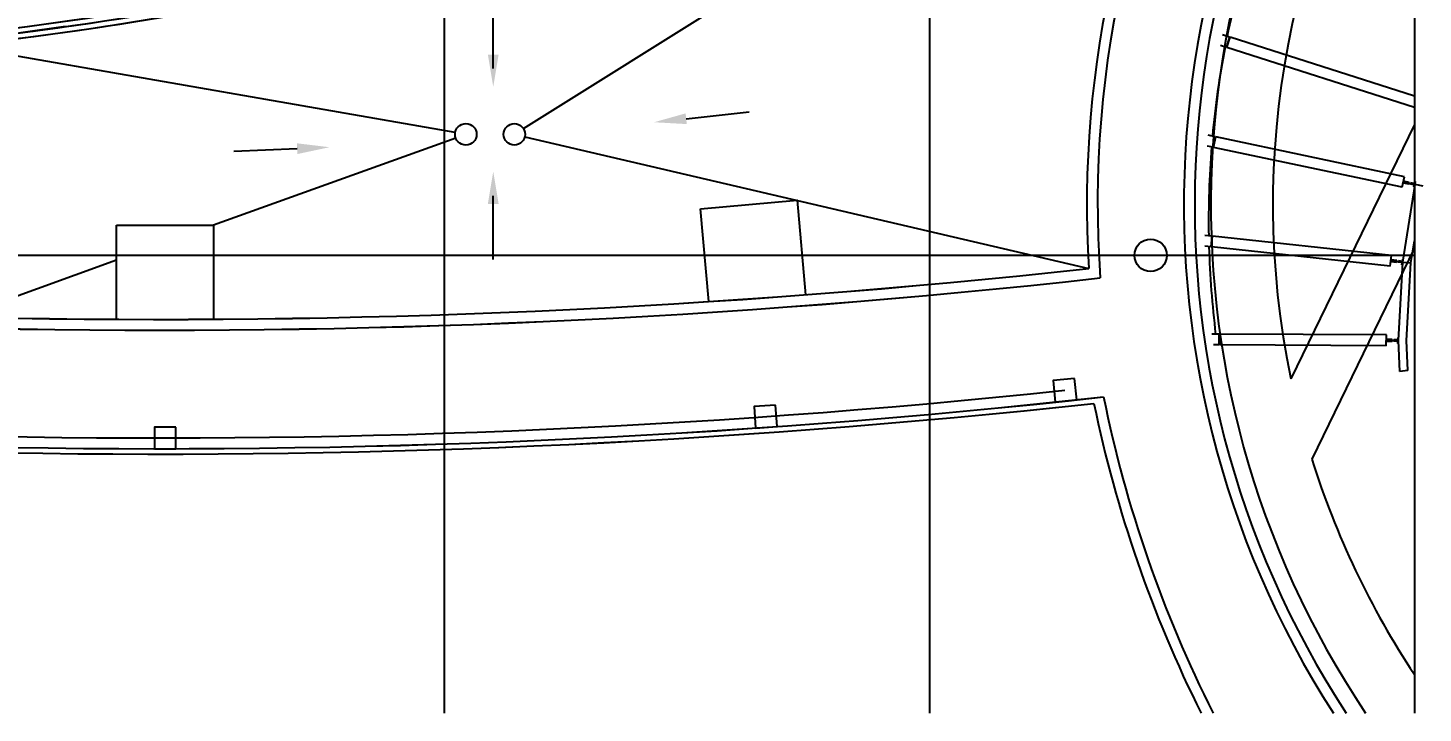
# Model space of a CAD drawing. Header units: inches. Extents: x -449189 to -231461, y -105857 to 48108.
# Drawn here: x -293574 to -267687, y -66985 to -54269 of the extents above; entities that cross this region are included whole.
import ezdxf

# ---------------------------------------------------------------- set-up
doc = ezdxf.new("R2010")
doc.units = ezdxf.units.IN
doc.header["$MEASUREMENT"] = 0
for name, color, linetype in [('DIM', 3, 'Continuous'), ('GRID', 8, 'Continuous'), ('HATCH', 90, 'Continuous'), ('L09-WAL', 2, 'Continuous'), ('WALL', 255, 'Continuous')]:
    doc.layers.add(name, color=color, linetype=linetype)
doc.styles.get("Standard").update_dxf_attribs({"font": 'arial.ttf'})
doc.dimstyles.new('DIM-200MM', dxfattribs={"dimtxt": 1000, "dimasz": 120, "dimexe": 10, "dimexo": 10, "dimgap": 0.7, "dimtad": 1, "dimdec": 0, "dimrnd": 5, "dimzin": 1, "dimdsep": 46, "dimtxsty": 'Standard', "dimblk": 'OBLIQUE', "dimcen": 0.5, "dimdle": 1, "dimclrd": 256, "dimclre": 256, "dimclrt": 7, "dimaunit": 1, "dimadec": 0, "dimazin": 0, "dimtfac": 1, "dimtdec": 0, "dimtix": 1, "dimtmove": 2, "dimatfit": 3, "dimfxl": 0, "dimtolj": 1, "dimtzin": 1, "dimarcsym": 0})

# ---------------------------------------------------------------- blocks, each defined once
blk = doc.blocks.new('A$C66634838')
at = {"layer": 'L09-WAL'}
for radius, end in [(157500, 276.28295), (157700, 276.35256), (160000, 276.21802), (159900, 276.28665)]:
    blk.add_arc((24223, 159998), radius, 261.29246, end, dxfattribs=at)
blk = doc.blocks.new('_Oblique')
at = {"color": 0, "linetype": 'ByBlock', "lineweight": -2}
blk.add_line((-0.5, -0.5), (0.5, 0.5), dxfattribs=at)
blk = doc.blocks.new('*D170')
at = {"layer": 'DEFPOINTS', "color": 0, "transparency": 16777216}
for p in [(-286483, -52148), (-286348, -52913), (-294340, -54325)]:
    blk.add_point(p, dxfattribs=at)
at = {"layer": 'DIM', "lineweight": -2, "transparency": 16777216}
for p, q in [((-294476, -53560), (-286482, -52148)), ((-286396, -52640), (-286485, -52138)), ((-294388, -54052), (-294477, -53550))]:
    blk.add_line(p, q, dxfattribs=at)
at = {"layer": 'DIM', "lineweight": -2, "transparency": 16777216, "xscale": 120, "yscale": 120, "zscale": 120}
for p, rotation in [((-286483, -52148), 10.01803524028943), ((-294475, -53560), 190.0180352402895)]:
    blk.add_blockref('_Oblique', p, dxfattribs=dict(at, rotation=rotation))
at = {"layer": 'DIM', "color": 7, "transparency": 16777216, "insert": (-290568, -52350), "char_height": 1000, "attachment_point": 5, "rotation": 10.018}
blk.add_mtext('\\A1;8115', dxfattribs=at)

msp = doc.modelspace()

# ---------------------------------------------------------------- hatches: boundary and pattern name
at = {"layer": 'HATCH'}
h = msp.add_hatch(dxfattribs=at)
h.set_pattern_fill('GRASS', color=141, scale=70, style=0)
h.set_pattern_definition([(90, (-380034.3, -67208.1), (-1257.235, 1257.235), [333.375, -2181.095]), (45, (-380034.3, -67208.1), (-1257.236, 1257.236), [333.375, -1444.625]), (135, (-380034.3, -67208.1), (-1257.236, -1257.236), [333.375, -1444.625])])
edge = h.paths.add_edge_path()
edge.add_line((-340288.2071, -11298.8439), (-336119.2455, -9723.545))
edge.add_line((-336119.2455, -9723.545), (-335508.3507, -9497.5812))
edge.add_line((-335508.3507, -9497.5812), (-335512.444, -2505.503))
edge.add_line((-335512.444, -2505.503), (-334540.4625, -2573.9117))
edge.add_line((-334540.4625, -2573.9117), (-333854.8554, -2620.0794))
edge.add_line((-333854.8554, -2620.0794), (-333388.2316, -2650.4541))
edge.add_line((-333388.2316, -2650.4541), (-333388.2149, -7349.5129))
edge.add_line((-333388.2149, -7349.5129), (-332068.2238, -7349.5128))
edge.add_line((-332068.2238, -7349.5128), (-332068.2228, -7069.5141))
edge.add_line((-332068.2228, -7069.5141), (-331148.2187, -7069.5112))
edge.add_line((-331148.2187, -7069.5112), (-331148.2187, -7349.5128))
edge.add_line((-331148.2187, -7349.5128), (-322288.2304, -7346.1635))
edge.add_line((-322288.2304, -7346.1635), (-322288.2225, -9562.3965))
edge.add_line((-322288.2225, -9562.3965), (-322288.2204, -10149.5262))
edge.add_line((-322288.2204, -10149.5262), (-311588.2352, -10149.5262))
edge.add_line((-311588.2352, -10149.5262), (-288008.221, -10149.5262))
edge.add_line((-288008.221, -10149.5262), (-288008.2228, -6519.5143))
edge.add_line((-288008.2228, -6519.5143), (-285608.2221, -6519.5142))
edge.add_line((-285608.2221, -6519.5142), (-285608.2214, -7289.542))
edge.add_line((-285608.2214, -7289.542), (-285448.2202, -7289.5149))
edge.add_line((-285448.2202, -7289.5149), (-285448.2432, -16605.3066))
edge.add_line((-285448.2432, -16605.3066), (-290895.3777, -16605.3066))
edge.add_line((-290895.3777, -16605.3066), (-289343.3241, -18123.0736))
edge.add_line((-289343.3241, -18123.0736), (-289343.3241, -21992.1764))
edge.add_line((-289343.3241, -21992.1764), (-290467.0658, -23134.5311))
edge.add_line((-290467.0658, -23134.5311), (-290498.1914, -37040.7856))
edge.add_line((-290498.1914, -37040.7856), (-289343.3241, -38157.4688))
edge.add_line((-289343.3241, -38157.4688), (-289346.7413, -41660.7129))
edge.add_line((-289346.7413, -41660.7129), (-290789.917, -43073.7458))
edge.add_line((-290789.917, -43073.7458), (-285498.3181, -43073.7458))
edge.add_line((-285498.3181, -43073.7458), (-285496.0031, -43115.8086))
edge.add_line((-285496.0031, -43115.8086), (-282687.0942, -45909.9083))
edge.add_line((-282687.0942, -45909.9083), (-276970.3509, -45904.7619))
edge.add_line((-276970.3509, -45904.7619), (-276970.3509, -48029.5128))
edge.add_line((-276970.3509, -48029.5128), (-285608.318, -48029.5128))
edge.add_line((-285608.318, -48029.5128), (-285608.3181, -52836.7162))
edge.add_line((-285608.3181, -52836.7162), (-286348.3155, -53015.517))
edge.add_line((-286348.3155, -53015.517), (-286516.7891, -53055.0808))
edge.add_line((-286516.7891, -53055.0808), (-287110.9356, -53191.2398))
edge.add_line((-287110.9356, -53191.2398), (-287636.3392, -53307.2906))
edge.add_line((-287636.3392, -53307.2906), (-288280.2221, -53443.9679))
edge.add_line((-288280.2221, -53443.9679), (-288782.4444, -53546.3581))
edge.add_line((-288782.4444, -53546.3581), (-289192.7738, -53627.2828))
edge.add_line((-289192.7738, -53627.2828), (-289609.1348, -53706.8959))
edge.add_line((-289609.1348, -53706.8959), (-290101.9463, -53797.883))
edge.add_line((-290101.9463, -53797.883), (-290653.7187, -53895.5982))
edge.add_line((-290653.7187, -53895.5982), (-291270.1366, -53999.5884))
edge.add_line((-291270.1366, -53999.5884), (-291699.1627, -54068.7553))
edge.add_line((-291699.1627, -54068.7553), (-292231.0385, -54150.8586))
edge.add_line((-292231.0385, -54150.8586), (-292875.9103, -54245.011))
edge.add_line((-292875.9103, -54245.011), (-293705.8929, -54357.525))
edge.add_line((-293705.8929, -54357.525), (-293995.7321, -54394.5262))
edge.add_line((-293995.7321, -54394.5262), (-294408.3241, -54445.1592))
edge.add_line((-294408.3241, -54445.1592), (-294408.3241, -53539.5795))
edge.add_line((-294408.3241, -53539.5795), (-300783.3181, -53539.5795))
edge.add_line((-300783.3181, -53539.5795), (-300783.3181, -54926.0554))
edge.add_line((-300783.3181, -54926.0554), (-300984.5052, -54932.0826))
edge.add_line((-300984.5052, -54932.0826), (-301461.242, -54944.1408))
edge.add_line((-301461.242, -54944.1408), (-302594.0659, -54960.253))
edge.add_line((-302594.0659, -54960.253), (-303474.0513, -54960.5922))
edge.add_line((-303474.0513, -54960.5922), (-304791.0427, -54941.2082))
edge.add_line((-304791.0427, -54941.2082), (-305176.7692, -54931.0136))
edge.add_line((-305176.7692, -54931.0136), (-305783.1151, -54910.8475))
edge.add_line((-305783.1151, -54910.8475), (-307476.4691, -54827.6872))
edge.add_line((-307476.4691, -54827.6872), (-308341.0607, -54769.9499))
edge.add_line((-308341.0607, -54769.9499), (-309838.7068, -54645.4082))
edge.add_line((-309838.7068, -54645.4082), (-310626.0552, -54567.4147))
edge.add_line((-310626.0552, -54567.4147), (-311469.8373, -54474.2138))
edge.add_line((-311469.8373, -54474.2138), (-312374.1162, -54363.242))
edge.add_line((-312374.1162, -54363.242), (-312476.3441, -54349.9727))
edge.add_line((-312476.3441, -54349.9727), (-312636.4866, -54328.8898))
edge.add_line((-312636.4866, -54328.8898), (-313090.9646, -54256.5062))
edge.add_line((-313090.9646, -54256.5062), (-313685.9245, -54148.7118))
edge.add_line((-313685.9245, -54148.7118), (-314664.5903, -53966.3051))
edge.add_line((-314664.5903, -53966.3051), (-315582.5073, -53789.4467))
edge.add_line((-315582.5073, -53789.4467), (-316457.9292, -53615.551))
edge.add_line((-316457.9292, -53615.551), (-317680.8645, -53364.051))
edge.add_line((-317680.8645, -53364.051), (-318715.3535, -53143.471))
edge.add_line((-318715.3535, -53143.471), (-319826.7598, -52898.452))
edge.add_line((-319826.7598, -52898.452), (-320519.3217, -52741.5431))
edge.add_line((-320519.3217, -52741.5431), (-321348.3155, -52549.4388))
edge.add_line((-321348.3155, -52549.4388), (-322096.6306, -52372.0072))
edge.add_line((-322096.6306, -52372.0072), (-322919.3065, -52172.5226))
edge.add_line((-322919.3065, -52172.5226), (-323528.6676, -52021.7675))
edge.add_line((-323528.6676, -52021.7675), (-324690.0906, -51727.3435))
edge.add_line((-324690.0906, -51727.3435), (-325741.8803, -51452.6499))
edge.add_line((-325741.8803, -51452.6499), (-326607.9305, -51220.6831))
edge.add_line((-326607.9305, -51220.6831), (-327359.6197, -51015.094))
edge.add_line((-327359.6197, -51015.094), (-328180.0259, -50786.18))
edge.add_line((-328180.0259, -50786.18), (-328941.3725, -50569.4966))
edge.add_line((-328941.3725, -50569.4966), (-329798.6195, -50320.5956))
edge.add_line((-329798.6195, -50320.5956), (-330205.1413, -50200.4623))
edge.add_line((-330205.1413, -50200.4623), (-330652.2059, -50066.5422))
edge.add_line((-330652.2059, -50066.5422), (-331102.5812, -49929.7113))
edge.add_line((-331102.5812, -49929.7113), (-331377.8045, -49845.1432))
edge.add_line((-331377.8045, -49845.1432), (-331988.6519, -49654.8606))
edge.add_line((-331988.6519, -49654.8606), (-333136.6276, -49287.5546))
edge.add_line((-333136.6276, -49287.5546), (-333995.7574, -49004.3186))
edge.add_line((-333995.7574, -49004.3186), (-334680.7346, -48773.3357))
edge.add_line((-334680.7346, -48773.3357), (-335777.3888, -48393.9214))
edge.add_line((-335777.3888, -48393.9214), (-336572.2598, -48111.4636))
edge.add_line((-336572.2598, -48111.4636), (-337362.1185, -47824.53))
edge.add_line((-337362.1185, -47824.53), (-338274.9824, -47485.0795))
edge.add_line((-338274.9824, -47485.0795), (-339501.5617, -47015.6204))
edge.add_line((-339501.5617, -47015.6204), (-340348.3181, -46674.0196))
edge.add_line((-340348.3181, -46674.0196), (-340924.1168, -46451.7427))
edge.add_line((-340924.1168, -46451.7427), (-341956.4836, -46029.3034))
edge.add_line((-341956.4836, -46029.3034), (-343181.5851, -45513.3685))
edge.add_line((-343181.5851, -45513.3685), (-344012.137, -45154.455))
edge.add_line((-344012.137, -45154.455), (-344856.511, -44781.9126))
edge.add_line((-344856.511, -44781.9126), (-345617.4163, -44439.52))
edge.add_line((-345617.4163, -44439.52), (-346395.6587, -44082.7138))
edge.add_line((-346395.6587, -44082.7138), (-347363.8794, -43629.3731))
edge.add_line((-347363.8794, -43629.3731), (-348780.7275, -42888.3236))
edge.add_line((-348780.7275, -42888.3236), (-349298.3176, -42888.3236))
edge.add_line((-349298.3176, -42888.3236), (-349298.3135, -15241.5566))
edge.add_line((-349298.3135, -15241.5566), (-345735.4049, -13623.97))
edge.add_line((-345735.4049, -13623.97), (-344247.3098, -12964.3974))
edge.add_line((-344247.3098, -12964.3974), (-342967.66, -12411.9553))
edge.add_line((-342967.66, -12411.9553), (-342295.9956, -12127.3872))
edge.add_line((-342295.9956, -12127.3872), (-341103.1645, -11631.0893))
edge.add_line((-341103.1645, -11631.0893), (-340288.2156, -11298.6419))

# ---------------------------------------------------------------- linework, layer by layer
at = {"color": 5}
for points in [[(-292875.9103, -54245.011), (-293705.8929, -54357.525)], [(-292875.6614, -54245.011), (-293705.644, -54357.525)]]:
    msp.add_lwpolyline(points, dxfattribs=at)
at = {"layer": 'GRID'}
for p, q in [((-285848.203, 3188.9239), (-285848.203, -66985.2816)), ((-276848.203, 3188.9239), (-276848.203, -66985.2816)), ((-267848.203, 3188.9239), (-267848.203, -66985.2816)), ((-366848.203, -58485.2816), (-267848.203, -58485.2816))]:
    msp.add_line(p, q, dxfattribs=at)
at = {"layer": 'WALL', "color": 0}
for p, q in [((-284378.4764, -56138.384), (-271393.5538, -48002.0518)), ((-284939.7572, -55019.9415), (-284939.7572, -53843.6585)), ((-285644.4284, -56207.1906), (-294847.9542, -54603.534)), ((-271340.469, -54629.6066), (-271445.2396, -54596.0936)), ((-271279.5362, -54439.1146), (-271406.678, -54398.4457)), ((-271279.5362, -54439.1146), (-271340.469, -54629.6066)), ((-271330.9444, -54632.6532), (-271270.0116, -54442.1612)), ((-267848.203, -55536.6966), (-271270.0116, -54442.1612)), ((-267848.203, -55746.6791), (-271330.9444, -54632.6532)), ((-281359.5617, -55954.6648), (-280190.2187, -55827.0773)), ((-267848.203, -56059.7332), (-270140.0026, -60783.856)), ((-285636.0932, -56312.4292), (-290128.0461, -57932.4108)), ((-284353.4285, -56291.0519), (-273888.8518, -58732.5868)), ((-271543.8483, -56288.9541), (-271676.1079, -56261.0255)), ((-271543.8483, -56288.9541), (-271585.17, -56484.6388)), ((-271575.3858, -56486.7049), (-271534.064, -56291.0202)), ((-268033.791, -57030.1555), (-271534.064, -56291.0202)), ((-288578.3396, -56510.3262), (-289753.4337, -56563.2005)), ((-271585.17, -56484.6388), (-271692.7966, -56461.9119)), ((-268075.1128, -57225.8402), (-271575.3858, -56486.7049)), ((-268075.1128, -57225.8402), (-268033.791, -57030.1555)), ((-268062.7373, -58614.0436), (-267834.3066, -57174.4849)), ((-268057.5511, -57142.6742), (-267949.9245, -57165.4012)), ((-268055.485, -57132.89), (-267840.2318, -57178.3439)), ((-268053.4189, -57123.1057), (-267838.1657, -57168.5597)), ((-267943.7262, -57136.0485), (-268051.3528, -57113.3215)), ((-268043.6346, -57125.1718), (-268045.7007, -57134.9561)), ((-267949.9245, -57165.4012), (-267947.8584, -57155.617)), ((-267945.7923, -57145.8327), (-267943.7262, -57136.0485)), ((-267919.7453, -57167.6858), (-267918.5057, -57161.8152)), ((-267847.342, -57182.9748), (-267919.7453, -57167.6858)), ((-267915.1999, -57146.1604), (-267916.4396, -57152.031)), ((-267842.7966, -57161.4495), (-267915.1999, -57146.1604)), ((-267856.4328, -57226.0255), (-267847.342, -57182.9748)), ((-267840.2318, -57178.3439), (-267850.5622, -57227.2651)), ((-267850.016, -57176.2778), (-267847.9499, -57166.4936)), ((-267833.7058, -57118.3989), (-267842.7966, -57161.4495)), ((-267835.0912, -57179.4294), (-267840.2318, -57178.3439)), ((-267838.1657, -57168.5597), (-267827.8352, -57119.6385)), ((-267838.1657, -57168.5597), (-267833.0231, -57169.6456)), ((-267687.3513, -57205.5167), (-267834.3066, -57174.4849)), ((-284939.7572, -58564.1661), (-284939.7572, -57387.8831)), ((-267842.9373, -57228.8752), (-267856.4328, -57226.0255)), ((-271604.4519, -58134.381), (-271737.9534, -58120.0915)), ((-271604.4519, -58134.381), (-271625.7375, -58333.245)), ((-271615.7943, -58334.3093), (-271594.5086, -58135.4453)), ((-268275.8166, -58490.6652), (-271594.5086, -58135.4453)), ((-267913.397, -58630.0284), (-267848.203, -58219.179)), ((-271625.7375, -58333.245), (-271735.1127, -58321.5379)), ((-268297.1022, -58689.5293), (-271615.7943, -58334.3093)), ((-267848.203, -58350.8079), (-269751.3206, -62273.7343)), ((-268297.1022, -58689.5293), (-268275.8166, -58490.6652)), ((-291928.0461, -58581.5643), (-294847.9542, -59634.6024)), ((-268288.0558, -58605.012), (-268178.6806, -58616.7191)), ((-268286.9915, -58595.0688), (-268063.017, -58619.0422)), ((-268285.9272, -58585.1256), (-268061.9527, -58609.099)), ((-268175.4877, -58586.8895), (-268284.863, -58575.1824)), ((-268275.984, -58586.1899), (-268277.0483, -58596.1331)), ((-268178.6806, -58616.7191), (-268177.6163, -58606.7759)), ((-268176.552, -58596.8327), (-268175.4877, -58586.8895)), ((-268148.4252, -58615.9347), (-268147.7867, -58609.9688)), ((-268074.8455, -58623.8104), (-268148.4252, -58615.9347)), ((-268146.0838, -58594.0597), (-268146.7224, -58600.0256)), ((-268072.5041, -58601.9354), (-268146.0838, -58594.0597)), ((-268144.1604, -60069.3374), (-268062.7373, -58614.0436)), ((-268079.5284, -58667.5605), (-268074.8455, -58623.8104)), ((-268065.8137, -58669.0285), (-268079.5284, -58667.5605)), ((-268078.1842, -58617.4188), (-268077.12, -58607.4756)), ((-268068.241, -58618.483), (-268073.5624, -58668.1991)), ((-268067.8213, -58558.1853), (-268072.5041, -58601.9354)), ((-268054.1066, -58559.6532), (-268067.8213, -58558.1853)), ((-268067.1768, -58608.5398), (-268061.8553, -58558.8238)), ((-268062.7373, -58614.0436), (-267913.397, -58630.0284)), ((-267993.9691, -60070.1113), (-267913.397, -58630.0284)), ((-271468, -59952.2098), (-271605.7587, -59951.4999)), ((-271469.0305, -60152.2071), (-271468, -59952.2098)), ((-271459.0306, -60152.2586), (-271458.0001, -59952.2613)), ((-268368.6422, -59968.1794), (-271458.0001, -59952.2613)), ((-268369.6727, -60168.1768), (-268368.6422, -59968.1794)), ((-268259.0816, -60053.7451), (-268369.0801, -60053.1783)), ((-268259.1331, -60063.745), (-268259.0816, -60053.7451)), ((-268154.8769, -60014.2815), (-268155.1036, -60058.2809)), ((-268141.084, -60014.3525), (-268154.8769, -60014.2815)), ((-268149.1346, -60064.3117), (-268148.877, -60014.3124)), ((-271469.0305, -60152.2071), (-271579.029, -60151.6403)), ((-268369.6727, -60168.1768), (-271459.0306, -60152.2586)), ((-268369.2347, -60083.1779), (-268259.2362, -60083.7447)), ((-268369.1832, -60073.178), (-268143.9323, -60074.3387)), ((-268369.1317, -60063.1782), (-268143.8808, -60064.3388)), ((-268359.1318, -60063.2297), (-268359.1833, -60073.2296)), ((-268259.2362, -60083.7447), (-268259.1847, -60073.7448)), ((-268229.216, -60079.8993), (-268229.1851, -60073.8994)), ((-268155.217, -60080.2806), (-268229.216, -60079.8993)), ((-268229.1026, -60057.8996), (-268229.1335, -60063.8995)), ((-268155.1036, -60058.2809), (-268229.1026, -60057.8996)), ((-268159.186, -60074.2601), (-268159.1345, -60064.2602)), ((-268155.4437, -60124.28), (-268155.217, -60080.2806)), ((-268141.6508, -60124.3511), (-268155.4437, -60124.28)), ((-268149.1861, -60074.3116), (-268149.4437, -60124.3109)), ((-268117.891, -60645.1945), (-268144.1604, -60069.3374)), ((-267968.6595, -60624.9304), (-267993.9691, -60070.1113)), ((-274156.2028, -60773.486), (-274553.9856, -60815.5432)), ((-274553.9856, -60815.5432), (-274511.9284, -61213.326)), ((-274114.1456, -61171.2688), (-274156.2028, -60773.486)), ((-267968.6595, -60624.9304), (-268117.891, -60645.1945)), ((-279701.4214, -61269.0913), (-280100.4297, -61297.2405)), ((-280100.4297, -61297.2405), (-280072.2806, -61696.2488)), ((-279673.2723, -61668.0996), (-279701.4214, -61269.0913)), ((-274511.9284, -61213.326), (-274114.1456, -61171.2688)), ((-290827.7289, -61678.4437), (-291227.7288, -61678.7097)), ((-291227.7288, -61678.7097), (-291227.4628, -62078.7096)), ((-290827.4629, -62078.4436), (-290827.7289, -61678.4437)), ((-280072.2806, -61696.2488), (-279673.2723, -61668.0996)), ((-291227.4628, -62078.7096), (-290827.4629, -62078.4436))]:
    msp.add_line(p, q, dxfattribs=at)
for points in [[(-308347.9627, -54869.8883, 0.1020117935), (-279182.8426, -51036.6534)], [(-303347.5758, -54961.3992, 0.0589310365), (-286370.9147, -53021.1346, 0.0589310365)], [(-294622.9688, -54370.1173, 0.0299158153), (-286072.9688, -52847.3831, 0.117716082)], [(-294622.9688, -54370.1173, 0.0289419769), (-286347.9688, -52912.968, 0.117716082)], [(-294407.9688, -54445.3613, 0.0307749976), (-285607.9628, -52836.9183)], [(-303347.9688, -55061.3984, 0.0589310365), (-286347.9688, -53118.4664)]]:
    msp.add_lwpolyline(points, format="xyb", dxfattribs=at)
for points in [[(-281094.2885, -57624.9328), (-279301.3855, -57465.2487), (-279144.8964, -59222.2789)], [(-280940.7387, -59348.9607), (-281094.2885, -57624.9328)], [(-291928.0461, -57928.5698), (-290128.0461, -57928.5698), (-290128.0461, -59675.4419)], [(-291928.0461, -59676.5547), (-291928.0461, -57928.5698)]]:
    msp.add_lwpolyline(points, dxfattribs=at)
for points in [[(-274156.2028, -60773.4793), (-274553.9856, -60815.5365), (-274511.9284, -61213.3193), (-274114.1456, -61171.2621)], [(-279701.4214, -61269.0846), (-280100.4297, -61297.2338), (-280072.2806, -61696.2421), (-279673.2723, -61668.0929)], [(-290827.7289, -61678.437), (-291227.7288, -61678.7029), (-291227.4628, -62078.7029), (-290827.4629, -62078.4369)]]:
    msp.add_lwpolyline(points, close=True, dxfattribs=at)
for centre, radius in [((-285447.9542, -56244.5786), 200), ((-284547.9542, -56244.5786), 200), ((-272743.0525, -58489.9237), 300), ((-272743.0525, -58489.9304), 300)]:
    msp.add_circle(centre, radius, dxfattribs=at)
for centre, radius, start, end in [((-254675.5138, -57545.0932), 17449.9999, 139.01505241, 212.75071805), ((-254675.5138, -57545.0932), 17249.9999, 139.7856338, 213.17905511), ((-254675.5138, -57545.0932), 16949.9999, 141.00035068, 213.84466708), ((-254768.5402, -57522.619), 18958.8456, 148.63896078, 184.19748862), ((-254675.5138, -57545.0932), 19250, 150.28130072, 183.53670649), ((-254675.5138, -57545.0932), 15800, 146.48222047, 191.82862049), ((-254577.2048, -57839.1112), 17089.9996, 162.80279044, 168.47732543), ((-254577.2048, -57839.1112), 17089.9996, 169.15225667, 174.75890468), ((-254577.2048, -57839.1112), 17089.9996, 175.43449185, 180.96832191), ((-291125.417, 97821.4001), 157500, 261.292462632, 276.282949101), ((-291125.417, 97821.4001), 157700, 261.292462632, 276.352559807), ((-254577.2048, -57839.1112), 17089.9996, 181.64449994, 187.10134598), ((-291125.417, 97821.4001), 159700, 261.27597786, 276.035410626), ((-291125.417, 97821.4001), 159900, 261.292462632, 276.286653738), ((-291125.417, 97821.4001), 160000, 261.292462632, 276.218021912), ((-250798.4628, -56498.9077), 23480.1121, 191.64252849, 206.52617661), ((-250798.4628, -56498.9077), 23280.1121, 191.44179781, 206.77213827), ((-254675.5138, -57545.0932), 15800, 197.41442873, 213.51777953)]:
    msp.add_arc(centre, radius, start, end, dxfattribs=at)
for points in [[(-284839.7572, -54764.475), (-285039.7572, -54764.475), (-284939.7572, -55364.475)], [(-281370.4084, -55855.2548), (-281348.7151, -56054.0748), (-281956.0218, -56019.7448)], [(-288582.8346, -56410.4273), (-288573.8446, -56610.2251), (-287978.9461, -56483.356)], [(-284839.7572, -57533.9525), (-285039.7572, -57533.9525), (-284939.7572, -56933.9525)]]:
    msp.add_solid(points, dxfattribs=at)

# ---------------------------------------------------------------- block references
msp.add_blockref('A$C66634838', (-315347.9629, -62176.0334), dxfattribs=at)

# ---------------------------------------------------------------- dimensions: what is measured, and where the dimension line sits
at = {"layer": 'DIM', "color": 0}
dim = msp.add_aligned_dim(p1=(-294339.7423, -54324.7267), p2=(-286347.9602, -52912.966), distance=776.721, dimstyle='DIM-200MM', dxfattribs=at)
dim.commit()
dim.dimension.update_dxf_attribs({"geometry": '*D170', "text_midpoint": (-290567.9083, -52350.4904)})

doc.saveas('drawing.dxf')
